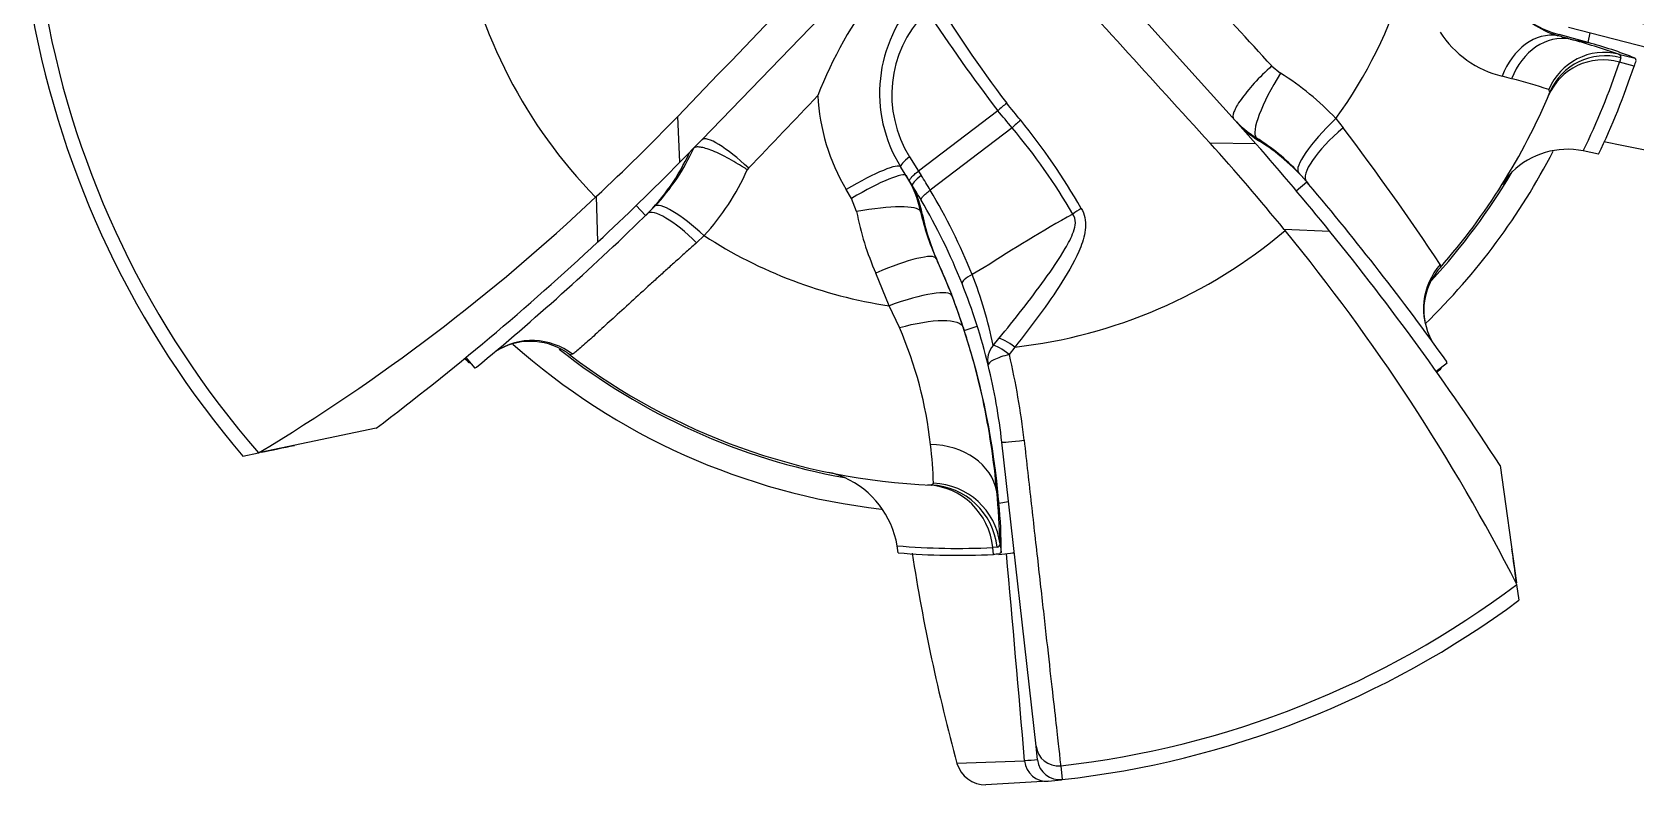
# Model space of a CAD drawing. Extents: x -22 to 22, y -21.4 to 26.8.
# Drawn here: x 16.243 to 19.836, y 3.025 to 4.713 of the extents above; entities that cross this region are included whole.
import ezdxf

# ---------------------------------------------------------------- set-up
doc = ezdxf.new("R2010")
doc.units = 0
doc.header["$MEASUREMENT"] = 0
doc.layers.add('Default', color=7, linetype='CONTINUOUS')
doc.layers.add('ODG-42631R1', color=7, linetype='CONTINUOUS')

# ---------------------------------------------------------------- blocks, each defined once
blk = doc.blocks.new('SE')
at = {"layer": 'ODG-42631R1', "color": 7, "linetype": 'Continuous'}
for p, q in [((6.6574, 5.5146), (6.219, 5.0607)), ((7.0659, 5.4898), (7.4135, 5.1038)), ((8.7427, 5.1611), (8.1607, 5.3126)), ((8.1644, 5.286), (8.2042, 5.2784)), ((8.2042, 5.2784), (8.2088, 5.3)), ((8.2728, 5.2527), (8.3098, 5.2434)), ((7.4954, 5.2263), (7.5153, 5.2098)), ((8.2774, 5.2445), (8.2746, 5.2347)), ((8.3074, 5.2258), (8.2746, 5.2347)), ((8.3098, 5.2434), (8.3111, 5.2387)), ((8.0331, 5.1975), (8.0121, 5.2029)), ((8.1157, 5.1595), (8.1189, 5.167)), ((8.1189, 5.167), (8.1165, 5.173)), ((6.1697, 5.0102), (6.1648, 5.113)), ((6.8818, 5.1254), (6.7041, 4.9905)), ((6.8818, 5.1254), (6.8819, 5.1255)), ((7.4135, 5.1038), (7.4602, 5.0513)), ((7.6392, 5.1081), (7.6556, 5.0875)), ((6.9141, 5.0874), (6.7306, 4.9476)), ((6.219, 5.0607), (6.1697, 5.0102)), ((7.4602, 5.0513), (7.3573, 5.0532)), ((7.4606, 5.0652), (7.4665, 5.0585)), ((8.2276, 5.0283), (8.1935, 5.0357)), ((6.3236, 4.9966), (6.3205, 4.9933)), ((6.6843, 4.9676), (6.6644, 4.9995)), ((6.6842, 5.0223), (6.7041, 4.9905)), ((6.6906, 4.9576), (6.6843, 4.9676)), ((6.7041, 4.9905), (6.7103, 4.9807)), ((6.7041, 4.9905), (6.7041, 4.9905)), ((7.5506, 4.9462), (7.5739, 4.9661)), ((7.5728, 4.9675), (7.5556, 4.9869)), ((7.5728, 4.9675), (7.578, 4.9612)), ((7.578, 4.9612), (7.5739, 4.9661)), ((5.9829, 4.9338), (5.9806, 4.9317)), ((5.9858, 4.8315), (5.9829, 4.9338)), ((6.5542, 4.9291), (6.5423, 4.9489)), ((6.5654, 4.8996), (6.5542, 4.9291)), ((6.7306, 4.9476), (6.7306, 4.9476)), ((6.0714, 4.9129), (6.0928, 4.891)), ((6.0969, 4.8949), (6.0883, 4.8866)), ((6.0883, 4.8866), (6.0928, 4.891)), ((6.0969, 4.8949), (6.1133, 4.9115)), ((6.7131, 4.8924), (6.7088, 4.9001)), ((7.0497, 4.894), (7.0499, 4.8941)), ((7.5236, 4.8594), (7.5256, 4.8569)), ((7.6258, 4.8552), (7.5236, 4.8594)), ((6.2238, 4.8456), (6.2067, 4.8293)), ((6.7471, 4.7877), (6.7439, 4.7943)), ((6.7439, 4.7943), (6.7779, 4.7142)), ((7.8732, 4.781), (7.8734, 4.7743)), ((6.6383, 4.6885), (6.6086, 4.7617)), ((6.8516, 4.7741), (6.8244, 4.7584)), ((6.8244, 4.7584), (6.8244, 4.7584)), ((6.6615, 4.6394), (6.6383, 4.6885)), ((6.8043, 4.6401), (6.8068, 4.6327)), ((6.8043, 4.6401), (6.8043, 4.6401)), ((6.8068, 4.6327), (6.8358, 4.6428)), ((6.8717, 4.5994), (6.8844, 4.615)), ((5.6897, 4.5724), (5.7102, 4.5485)), ((5.929, 4.5796), (5.9226, 4.5787)), ((6.92, 4.5958), (6.9076, 4.5791)), ((7.8637, 4.5417), (7.8889, 4.5605)), ((5.4889, 4.4141), (5.2292, 4.3593)), ((5.1906, 4.3511), (5.2255, 4.3585)), ((6.9675, 3.7014), (6.8909, 4.3825)), ((8.0075, 4.3303), (8.0441, 4.0675)), ((6.725, 4.2868), (6.7326, 4.2865)), ((6.7326, 4.2865), (6.7377, 4.2906)), ((6.8794, 4.2718), (6.884, 4.2461)), ((6.884, 4.2461), (6.9059, 4.2496)), ((6.6589, 4.1346), (6.6565, 4.1504)), ((6.8802, 4.1473), (6.8703, 4.1464)), ((6.8719, 4.1309), (6.8703, 4.1464)), ((6.8844, 4.1311), (6.9172, 4.1349)), ((6.8892, 4.135), (6.8853, 4.1322)), ((6.8868, 4.1546), (6.8892, 4.135)), ((8.0496, 4.0283), (8.0446, 4.0637)), ((6.971, 3.6704), (6.9675, 3.7014)), ((6.7902, 3.6627), (6.9419, 3.668)), ((7.0227, 3.6573), (7.0262, 3.6262)), ((7.0227, 3.6573), (7.0227, 3.6573)), ((6.995, 3.623), (6.8553, 3.6142))]:
    blk.add_line(p, q, dxfattribs=at)
for centre, radius, start, end in [((-103.9271, 111.0012), 152.75, 316.115048, 316.374814), ((-10.0999, -10.7931), 23.7953, 42.31567, 43.44607), ((6.7931, 5.7227), 1.134, 190.424, 224.2299), ((-138.4064, -127.0327), 196.7072, 42.181749, 42.351152), ((7.3489, 4.8233), 0.9331, 142.2827, 158.8836), ((9.3876, 7.0179), 3.114, 211.4447, 217.0325), ((6.7931, 5.7227), 1.0457, 324.0044, 343.2947), ((6.9294, 5.1651), 0.3125, 136, 212), ((8.1974, 5.492), 0.2073, 217.6714, 253.0285), ((8.1875, 5.4861), 0.1958, 218.0709, 255.773), ((6.7931, 5.7227), 2.1094, 190.3432, 220.5582), ((6.7931, 5.7227), 2.0781, 190.3421, 221.0296), ((6.9068, 5.1614), 0.2625, 136, 212), ((9.8869, 7.4212), 3.7816, 213.2217, 217.3784), ((8.0665, 5.4267), 0.2303, 212.7668, 256.3532), ((8.2391, 5.1999), 0.1387, 135.9796, 137.4767), ((7.76, 3.882), 1.4611, 73.9332, 75.0519), ((7.7834, 3.8821), 1.4583, 73.2286, 75.8723), ((7.6824, 3.5261), 1.8247, 71.1201, 74.6827), ((7.9839, 4.4364), 0.8703, 68.0072, 75.3365), ((8.2711, 5.2463), 0.00657, 343.6687, 74.9537), ((6.7928, 5.7229), 1.5602, 333.8704, 341.7668), ((6.7931, 5.7227), 1.5937, 334.1681, 341.8332), ((8.6621, 5.1114), 0.3726, 160.2312, 162.1191), ((7.177, 4.6712), 0.636, 43.3904, 57.8682), ((7.7786, 4.1755), 1.0532, 71.2856, 76.0132), ((-31.7421, 41.3582), 52.6418, 316.31167, 316.55622), ((6.9347, 5.1828), 0.4568, 182.9336, 210.8007), ((7.026, 4.9766), 0.2072, 126.8385, 134.0553), ((2.9739, 1.8759), 5.1086, 39.1936, 39.7476), ((6.7931, 5.7227), 1.4375, 318.7199, 337.2578), ((2.5079, 8.6451), 5.0841, 313.1172, 315.9951), ((2.5829, 1.438), 5.6637, 40.1166, 40.6214), ((7.0597, 4.9425), 0.2054, 128.0263, 135.1302), ((5.7824, 4.17), 1.4823, 29.8065, 39.0742), ((7.5863, 5.2661), 0.237, 222.2072, 237.978), ((5.8373, 4.1865), 1.4039, 30.2669, 39.9171), ((7.5905, 5.2569), 0.234, 221.9356, 237.9899), ((2.6321, 1.2909), 6.2968, 33.65961, 37.08106), ((5.7616, 5.2263), 0.4713, 314.6529, 335.6078), ((5.7597, 5.2432), 0.4848, 316.8312, 335.4564), ((3.6032, 1.6633), 5.0581, 39.1888, 42.0815), ((2.7688, 0.9218), 6.25, 39.00204, 41.35513), ((7.2097, 4.6638), 0.4734, 43.0457, 57.9945), ((7.2167, 4.6594), 0.4708, 40.647, 57.9587), ((6.7931, 5.7227), 1.5, 314.2382, 332.7134), ((8.1583, 4.8622), 0.177, 78.537, 134.3935), ((9.1671, 9.3868), 4.4282, 257.9104, 264.1442), ((1.7236, 9.4019), 6.2493, 313.00192, 315.35265), ((5.8265, 5.2112), 0.5399, 317.378, 336.202), ((6.4703, 4.8503), 0.2437, 11.7825, 32.0114), ((6.4771, 4.8449), 0.2407, 11.3707, 31.9977), ((5.5375, 4.2383), 1.388, 30.7321, 32.3325), ((2.8417, 0.9567), 6.2024, 35.5648, 40.21418), ((6.7931, 5.7227), 1.4421, 317.3345, 329.4053), ((8.1444, 4.878), 0.156, 134.7677, 148.0363), ((2.9226, 8.1764), 4.4587, 301.0979, 313.3032), ((5.5245, 4.2289), 1.375, 30.4298, 32), ((5.5245, 4.2289), 1.375, 21.747, 30.4298), ((5.5299, 4.2344), 1.3965, 22.0397, 30.7115), ((7.1805, 5.0165), 0.6262, 190.7647, 204.0175), ((7.1812, 4.9978), 0.4823, 191.6916, 204.9539), ((7.1807, 4.986), 0.4769, 191.3244, 204.582), ((8.7243, 1.9048), 3.4263, 119.2579, 123.1325), ((7.1598, 4.7513), 0.1802, 120.4099, 127.59), ((1.7631, 9.3321), 6.2024, 309.56481, 314.21418), ((6.7931, 5.7227), 1.134, 276.424, 310.2301), ((4.1125, 2.057), 4.4146, 27.0366, 39.3641), ((2.7688, 0.9218), 6.25, 33.04992, 39.00204), ((1.7232, 9.4023), 6.25, 307.04992, 313.00204), ((6.7931, 5.7227), 1.0457, 237.0116, 261.4844), ((5.5177, 4.2251), 1.3519, 17.5461, 24.5878), ((5.8853, 4.3926), 1.0078, 11.8383, 21.2811), ((7.9801, 4.6781), 0.1437, 137.9803, 189.2711), ((5.4465, 4.199), 1.4277, 17.9957, 21.0252), ((5.5245, 4.2289), 1.375, 13.7321, 21.747), ((5.8407, 4.2821), 0.8952, 6.0939, 23.5239), ((5.2625, 4.1339), 1.6228, 17.7134, 18.1766), ((5.8344, 4.4635), 0.1451, 57.2575, 122.4268), ((6.7931, 5.7227), 1.5, 228.3073, 263.4154), ((5.2136, 4.1134), 1.6756, 4.5408, 18.0531), ((5.2625, 4.1339), 1.6228, 12.3239, 17.6086), ((6.7931, 5.7227), 1.5971, 226.1784, 226.7031), ((6.7931, 5.7227), 1.4421, 231.6866, 259.8204), ((6.7931, 5.7227), 1.4375, 232.7305, 267.5878), ((5.2898, 4.2012), 1.6614, 6.4243, 13.1478), ((5.5245, 4.2289), 1.375, 6.4127, 13.7321), ((6.7931, 5.7227), 1.5971, 312.1784, 312.7031), ((5.2625, 4.1339), 1.6228, 4.8761, 12.3239), ((4.2219, 9.4344), 5.1737, 281.2504, 282.0942), ((5.8272, 4.262), 0.911, 1.7975, 7.2593), ((6.4654, 4.1389), 0.1798, 66.0889, 78.35), ((6.4532, 4.1154), 0.2063, 9.771, 65.6322), ((5.2048, 4.1073), 1.6827, 1.6115, 5.61), ((6.0237, 4.1502), 0.8656, 358.9879, 6.3574), ((6.7932, 5.7233), 1.5788, 265.0332, 272.8025), ((6.7931, 5.7227), 1.5937, 265.1681, 272.8333), ((11.0646, 4.8195), 4.4282, 188.9104, 195.1442), ((6.8798, 4.1543), 0.007, 273.1746, 2.9249), ((-79.3867, -3.6669), 86.6396, 4.856519, 5.165359), ((2.9629, 3.4216), 5.1218, 7.2673, 8.0956), ((6.8922, 3.7588), 0.3727, 91.2316, 93.1191), ((6.7931, 5.7227), 2.0781, 276.3421, 307.0296), ((6.7931, 5.7227), 2.1094, 276.3432, 306.5582), ((7.0172, 3.707), 0.05, 186.41, 276.3416), ((7.0049, 3.0585), 0.6128, 93.1762, 95.9074), ((7.0207, 3.6759), 0.05, 186.4127, 276.3432), ((6.8557, 3.6827), 0.0685, 197.0244, 269.6937), ((6.7931, 5.7227), 2.1094, 275.4904, 276.2905)]:
    blk.add_arc(centre, radius, start, end, dxfattribs=at)
for centre, major_axis, ratio, start_param, end_param in [((8.1084, 5.1618), (0.035, 0.1304), 0.77233, 0.064254, 1.461858), ((8.1348, 5.1544), (0.0376, 0.1297), 0.816332, 0.075153, 1.474085), ((8.2399, 5.1066), (-0.1242, 0.0529), 0.982717, 4.848122, 6.283185), ((8.24, 5.1217), (0.0512, 0.1249), 0.990907, 0.145145, 1.566437), ((8.2434, 5.1148), (-0.1245, 0.0522), 0.992922, 4.851711, 6.283185), ((7.5418, 5.191), (0.0796, 0.1271), 0.216092, 1.558233, 3.07991), ((7.6655, 5.089), (-0.1096, -0.1024), 0.212692, 4.753442, 6.271871), ((6.309, 4.9739), (0.0899, -0.0868), 0.212566, 1.612526, 3.141593), ((7.6878, 5.0638), (-0.115, -0.0963), 0.260093, 4.775628, 6.282663), ((6.5319, 4.9167), (-0.1325, -0.0828), 0.141197, 3.141593, 4.54592), ((6.7068, 5.026), (-0.0424, -0.0265), 0.195016, 5.148721, 6.283185), ((6.5444, 4.8967), (-0.1325, -0.0828), 0.144617, 3.141593, 4.548917), ((6.733, 4.9841), (-0.0424, -0.0265), 0.201176, 5.147248, 6.283185), ((6.1878, 4.8006), (-0.091, 0.0943), 0.256279, 4.770262, 6.282524), ((6.2084, 4.8218), (-0.0953, 0.0895), 0.213165, 4.75079, 6.272829), ((6.5564, 4.867), (0.153, 0.0316), 0.193554, 0.051723, 1.471902), ((6.6022, 4.7284), (0.1417, 0.0658), 0.176998, 0.002043, 1.443887), ((7.9852, 4.6833), (0.1247, 0.0834), 0.990261, 1.832778, 3.065723), ((6.6333, 4.6551), (0.1458, 0.0561), 0.189349, 0.001669, 1.463812), ((5.8394, 4.461), (0.0919, -0.1186), 0.990261, 1.832779, 3.066279), ((6.9215, 4.583), (-0.0391, 0.0312), 0.186235, 4.896357, 6.072856), ((5.8316, 4.4591), (0.0911, 0.1197), 0.996348, 0, 0.082188), ((6.9088, 4.5672), (0.0486, 0.0119), 0.974099, 2.175165, 3.141593), ((6.9088, 4.5672), (0.0486, 0.0119), 0.236175, 1.537551, 3.141593), ((6.9088, 4.5672), (-0.0388, 0.0315), 0.171698, 4.881032, 6.093172), ((6.9406, 4.3881), (0.0497, 0.0056), 0.020859, 3.141593, 4.71235), ((6.7249, 4.2493), (0.1557, 0.0126), 0.816796, 0.077693, 1.466646), ((6.7176, 4.1307), (0.0074, 0.1561), 0.982259, 4.859216, 6.283185), ((6.7261, 4.1304), (0.0066, 0.1561), 0.992236, 4.86264, 6.283185), ((6.7317, 4.1358), (-0.1561, 0.0065), 0.991328, 3.304957, 4.715066), ((6.9902, 3.6728), (0.0048, -0.0498), 0.970906, 4.714252, 6.283185)]:
    blk.add_ellipse(centre, major_axis=major_axis, ratio=ratio, start_param=start_param, end_param=end_param, dxfattribs=at)
for points, knots in [([(8.1801, 5.3592), (8.2233, 5.3479), (8.2653, 5.337), (8.3469, 5.3157), (8.3868, 5.3054), (8.4632, 5.2855), (8.499, 5.2761), (8.566, 5.2587), (8.5975, 5.2505), (8.6544, 5.2357), (8.6796, 5.2291), (8.7236, 5.2177), (8.7426, 5.2127), (8.7729, 5.2049), (8.7843, 5.2019), (8.7997, 5.1979), (8.8036, 5.1968), (8.8036, 5.1968)], [0, 0, 0, 0, 0.125, 0.125, 0.25, 0.25, 0.375, 0.375, 0.5, 0.5, 0.625, 0.625, 0.75, 0.75, 0.875, 0.875, 1, 1, 1, 1]), ([(7.4954, 5.2263), (7.4815, 5.2134), (7.468, 5.1999), (7.4447, 5.1743), (7.4346, 5.1619), (7.419, 5.14), (7.4135, 5.1304), (7.408, 5.1153), (7.408, 5.1099), (7.4107, 5.1069)], [0, 0, 0, 0, 0.25, 0.25, 0.5, 0.5, 0.75, 0.75, 1, 1, 1, 1]), ([(6.3205, 4.9933), (6.3196, 4.9939), (6.318, 4.995), (6.3146, 4.9972), (6.3087, 5.001), (6.2968, 5.0083), (6.28, 5.018), (6.2607, 5.028), (6.2427, 5.036), (6.2273, 5.0415), (6.2147, 5.0444), (6.2054, 5.0448), (6.2023, 5.0428), (6.2007, 5.0418)], [0, 0, 0, 0, 0.015726, 0.031465, 0.062895, 0.125788, 0.250639, 0.375735, 0.50031, 0.633827, 0.750068, 0.878752, 1, 1, 1, 1]), ([(6.6843, 4.9676), (6.6838, 4.9684), (6.6839, 4.9696), (6.6852, 4.9725), (6.6864, 4.9743), (6.689, 4.9773), (6.69, 4.9784), (6.6923, 4.9806), (6.6935, 4.9818), (6.6975, 4.9854), (6.7006, 4.9879), (6.7041, 4.9905)], [0, 0, 0, 0, 0.25, 0.25, 0.5, 0.5, 0.625, 0.625, 0.75, 0.75, 1, 1, 1, 1]), ([(6.7101, 4.9254), (6.7097, 4.9262), (6.7098, 4.9273), (6.7112, 4.9302), (6.7125, 4.9319), (6.7152, 4.9348), (6.7162, 4.9359), (6.7185, 4.938), (6.7198, 4.9392), (6.7239, 4.9427), (6.7271, 4.9451), (6.7306, 4.9476)], [0, 0, 0, 0, 0.25, 0.25, 0.5, 0.5, 0.625, 0.625, 0.75, 0.75, 1, 1, 1, 1]), ([(6.8844, 4.615), (6.9195, 4.658), (6.954, 4.7016), (7.003, 4.7695), (7.0189, 4.7925), (7.0399, 4.8287), (7.0466, 4.8411), (7.0536, 4.8608), (7.0555, 4.8677), (7.0559, 4.8816), (7.054, 4.8887), (7.0497, 4.894)], [0, 0, 0, 0, 0.5, 0.5, 0.75, 0.75, 0.875, 0.875, 0.9375, 0.9375, 1, 1, 1, 1]), ([(7.0686, 4.9068), (7.0767, 4.894), (7.0794, 4.8788), (7.0772, 4.8491), (7.0729, 4.8345), (7.0567, 4.7928), (7.0416, 4.7668), (6.9934, 4.6907), (6.9571, 4.6429), (6.92, 4.5958)], [0, 0, 0, 0, 0.125, 0.125, 0.25, 0.25, 0.5, 0.5, 1, 1, 1, 1]), ([(6.2067, 4.8293), (6.1999, 4.8234), (6.1862, 4.8112), (6.1657, 4.7929), (6.1449, 4.7743), (6.1241, 4.7554), (6.095, 4.7289), (6.0586, 4.6957), (6.0195, 4.6598), (5.9859, 4.6291), (5.9625, 4.608), (5.9465, 4.5939), (5.9358, 4.5847), (5.9313, 4.5813), (5.929, 4.5796)], [0, 0, 0, 0, 0.047441, 0.096671, 0.147697, 0.200523, 0.255154, 0.377105, 0.506387, 0.627605, 0.7543, 0.833193, 0.915088, 1, 1, 1, 1]), ([(6.8244, 4.7584), (6.8169, 4.7544), (6.8106, 4.7504), (6.8026, 4.7433), (6.8009, 4.7404), (6.8017, 4.7384)], [0, 0, 0, 0, 0.5, 0.5, 1, 1, 1, 1]), ([(6.6615, 4.6394), (6.6972, 4.6496), (6.7322, 4.6555), (6.7844, 4.6557), (6.801, 4.6502), (6.8043, 4.6401)], [0, 0, 0, 0, 0.5, 0.5, 1, 1, 1, 1]), ([(6.9407, 4.3871), (6.9462, 4.3385), (6.9515, 4.2909), (6.962, 4.1974), (6.9673, 4.151), (6.9772, 4.0625), (6.9819, 4.0206), (6.9908, 3.9415), (6.995, 3.904), (7.0025, 3.8368), (7.0059, 3.8068), (7.0119, 3.7537), (7.0144, 3.731), (7.0185, 3.6947), (7.0201, 3.6809), (7.0222, 3.662), (7.0227, 3.6573), (7.0227, 3.6573)], [0, 0, 0, 0, 0.125, 0.125, 0.25, 0.25, 0.375, 0.375, 0.5, 0.5, 0.625, 0.625, 0.75, 0.75, 0.875, 0.875, 1, 1, 1, 1])]:
    blk.add_open_spline(points, degree=3, knots=knots, dxfattribs=at)
for points in [[(7.8868, 4.5589), (7.8884, 4.5601), (7.8885, 4.5618), (7.887, 4.5641)], [(5.7085, 4.5505), (5.7098, 4.549), (5.7115, 4.549), (5.7137, 4.5507)], [(6.9156, 4.1347), (6.9177, 4.135), (6.9186, 4.1367), (6.9182, 4.1399)]]:
    blk.add_open_spline(points, degree=3, dxfattribs=at)

msp = doc.modelspace()

# ---------------------------------------------------------------- block references
at = {"layer": 'Default'}
msp.add_blockref('SE', (11.52491, -0.58888), dxfattribs=at)

doc.saveas('drawing.dxf')
